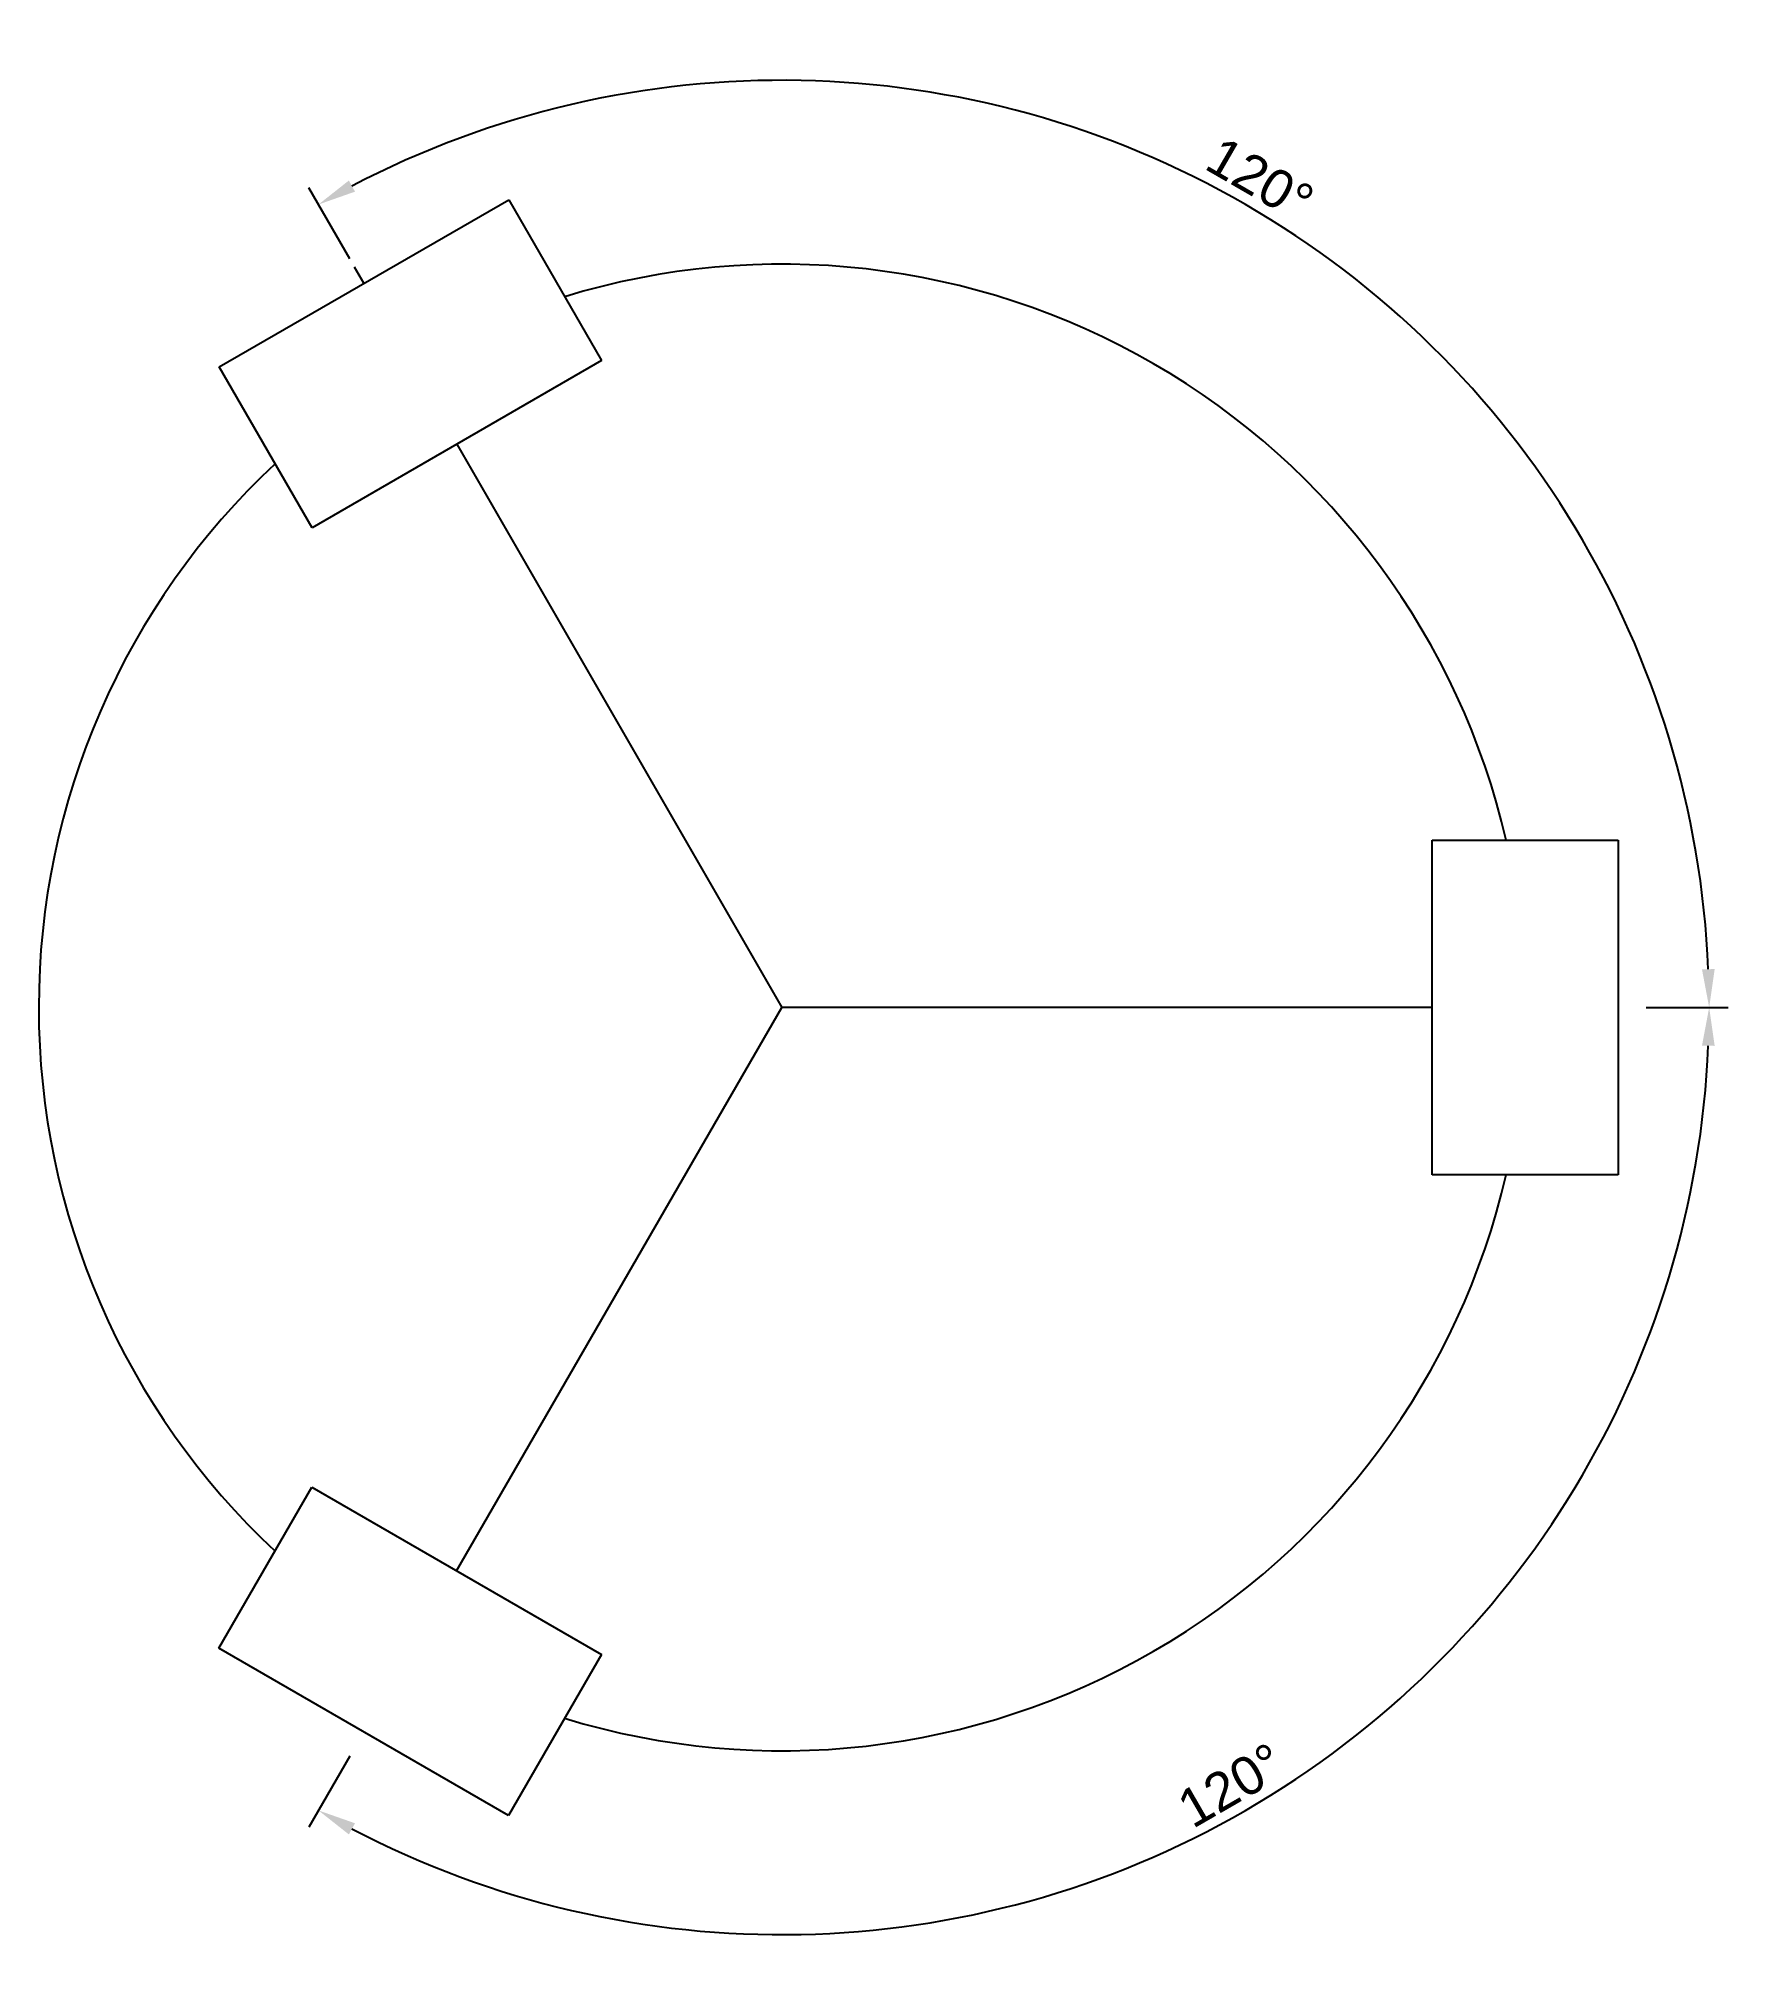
# Model space of a CAD drawing. Header units: millimetres. Extents: x 2188 to 2298, y 1764 to 1890.
import ezdxf

# ---------------------------------------------------------------- set-up
doc = ezdxf.new("R2010")
doc.units = ezdxf.units.MM
doc.styles.get("Standard").update_dxf_attribs({"font": 'arial.ttf'})
doc.dimstyles.new('ISO-25', dxfattribs={"dimtxt": 2.5, "dimasz": 2.5, "dimexe": 1.25, "dimexo": 0.625, "dimtad": 1, "dimtxsty": 'Standard', "dimcen": 2.5, "dimadec": 0, "dimazin": 0, "dimtfac": 1, "dimtmove": 0, "dimatfit": 3, "dimfxl": 1, "dimarcsym": 0})

# ---------------------------------------------------------------- blocks, each defined once
blk = doc.blocks.new('*D2')
at = {"color": 0, "lineweight": -2, "transparency": 16777216}
for p, q in [((2208.08, 1876.04), (2205.4, 1880.68)), ((2292.84, 1827.11), (2298.2, 1827.11))]:
    blk.add_line(p, q, dxfattribs=at)
blk.add_arc((2236.33, 1827.11), 60.61, 2.3634, 117.6366, dxfattribs=at)
at = {"color": 0, "transparency": 16777216}
for points in [[(2208.42, 1880.44), (2208.02, 1881.17), (2206.03, 1879.6)], [(2297.31, 1829.62), (2296.48, 1829.6), (2296.95, 1827.11)]]:
    blk.add_solid(points, dxfattribs=at)
at = {"layer": 'Defpoints', "color": 0, "transparency": 16777216}
for p in [(2208.4, 1875.5), (2209, 1874.45), (2282.77, 1866.07), (2291, 1827.11), (2292.21, 1827.11)]:
    blk.add_point(p, dxfattribs=at)
at = {"color": 0, "transparency": 16777216, "insert": (2267.59, 1881.25), "char_height": 2.5, "attachment_point": 5, "rotation": 330}
blk.add_mtext('120°', dxfattribs=at)
blk = doc.blocks.new('*D5')
at = {"color": 0, "lineweight": -2, "transparency": 16777216}
for p, q in [((2292.84, 1827.11), (2298.2, 1827.11)), ((2208.08, 1778.17), (2205.4, 1773.53))]:
    blk.add_line(p, q, dxfattribs=at)
blk.add_arc((2236.33, 1827.11), 60.61, 242.3634, 357.6366, dxfattribs=at)
at = {"color": 0, "transparency": 16777216}
for points in [[(2296.48, 1824.62), (2297.31, 1824.6), (2296.95, 1827.11)], [(2208.02, 1773.05), (2208.42, 1773.78), (2206.03, 1774.62)]]:
    blk.add_solid(points, dxfattribs=at)
at = {"layer": 'Defpoints', "color": 0, "transparency": 16777216}
for p in [(2291, 1827.11), (2292.21, 1827.11), (2209, 1779.77), (2208.4, 1778.72), (2246.86, 1767.42)]:
    blk.add_point(p, dxfattribs=at)
at = {"color": 0, "transparency": 16777216, "insert": (2265.69, 1776.26), "char_height": 2.5, "attachment_point": 5, "rotation": 30}
blk.add_mtext('120°', dxfattribs=at)

msp = doc.modelspace()

# ---------------------------------------------------------------- linework, layer by layer
for p, q in [((2199.535, 1868.981), (2218.471, 1879.914)), ((2218.471, 1879.914), (2224.545, 1869.394)), ((2209.003, 1874.448), (2208.396, 1875.5)), ((2205.609, 1858.461), (2199.535, 1868.981)), ((2224.545, 1869.394), (2205.609, 1858.461)), ((2215.077, 1863.928), (2236.335, 1827.108)), ((2278.851, 1816.175), (2278.851, 1838.04)), ((2278.851, 1838.04), (2290.998, 1838.04)), ((2290.998, 1838.04), (2290.998, 1816.175)), ((2215.064, 1790.275), (2236.335, 1827.108)), ((2278.851, 1827.108), (2236.335, 1827.108)), ((2290.998, 1816.175), (2278.851, 1816.175)), ((2199.522, 1785.221), (2205.596, 1795.741)), ((2205.596, 1795.741), (2224.532, 1784.808)), ((2218.458, 1774.288), (2199.522, 1785.221)), ((2224.532, 1784.808), (2218.458, 1774.288))]:
    msp.add_line(p, q)
for start, end in [(13.00288, 106.99712), (133.00288, 226.99146), (252.99722, 346.99712)]:
    msp.add_arc((2236.335, 1827.108), 48.59, start, end)

# ---------------------------------------------------------------- dimensions: what is measured, and where the dimension line sits
for base, line1, line2, picture, middle in [((2282.766, 1866.068), ((2209.003, 1874.448), (2208.396, 1875.5)), ((2290.998, 1827.108), (2292.213, 1827.108)), '*D2', (2267.592, 1881.246)), ((2246.86, 1767.416), ((2290.998, 1827.108), (2292.213, 1827.108)), ((2209.003, 1779.768), (2208.396, 1778.716)), '*D5', (2265.69, 1776.263))]:
    dim = msp.add_angular_dim_2l(base=base, line1=line1, line2=line2, dimstyle='ISO-25')
    dim.commit()
    dim.dimension.update_dxf_attribs({"geometry": picture, "text_midpoint": middle})

doc.saveas('drawing.dxf')
